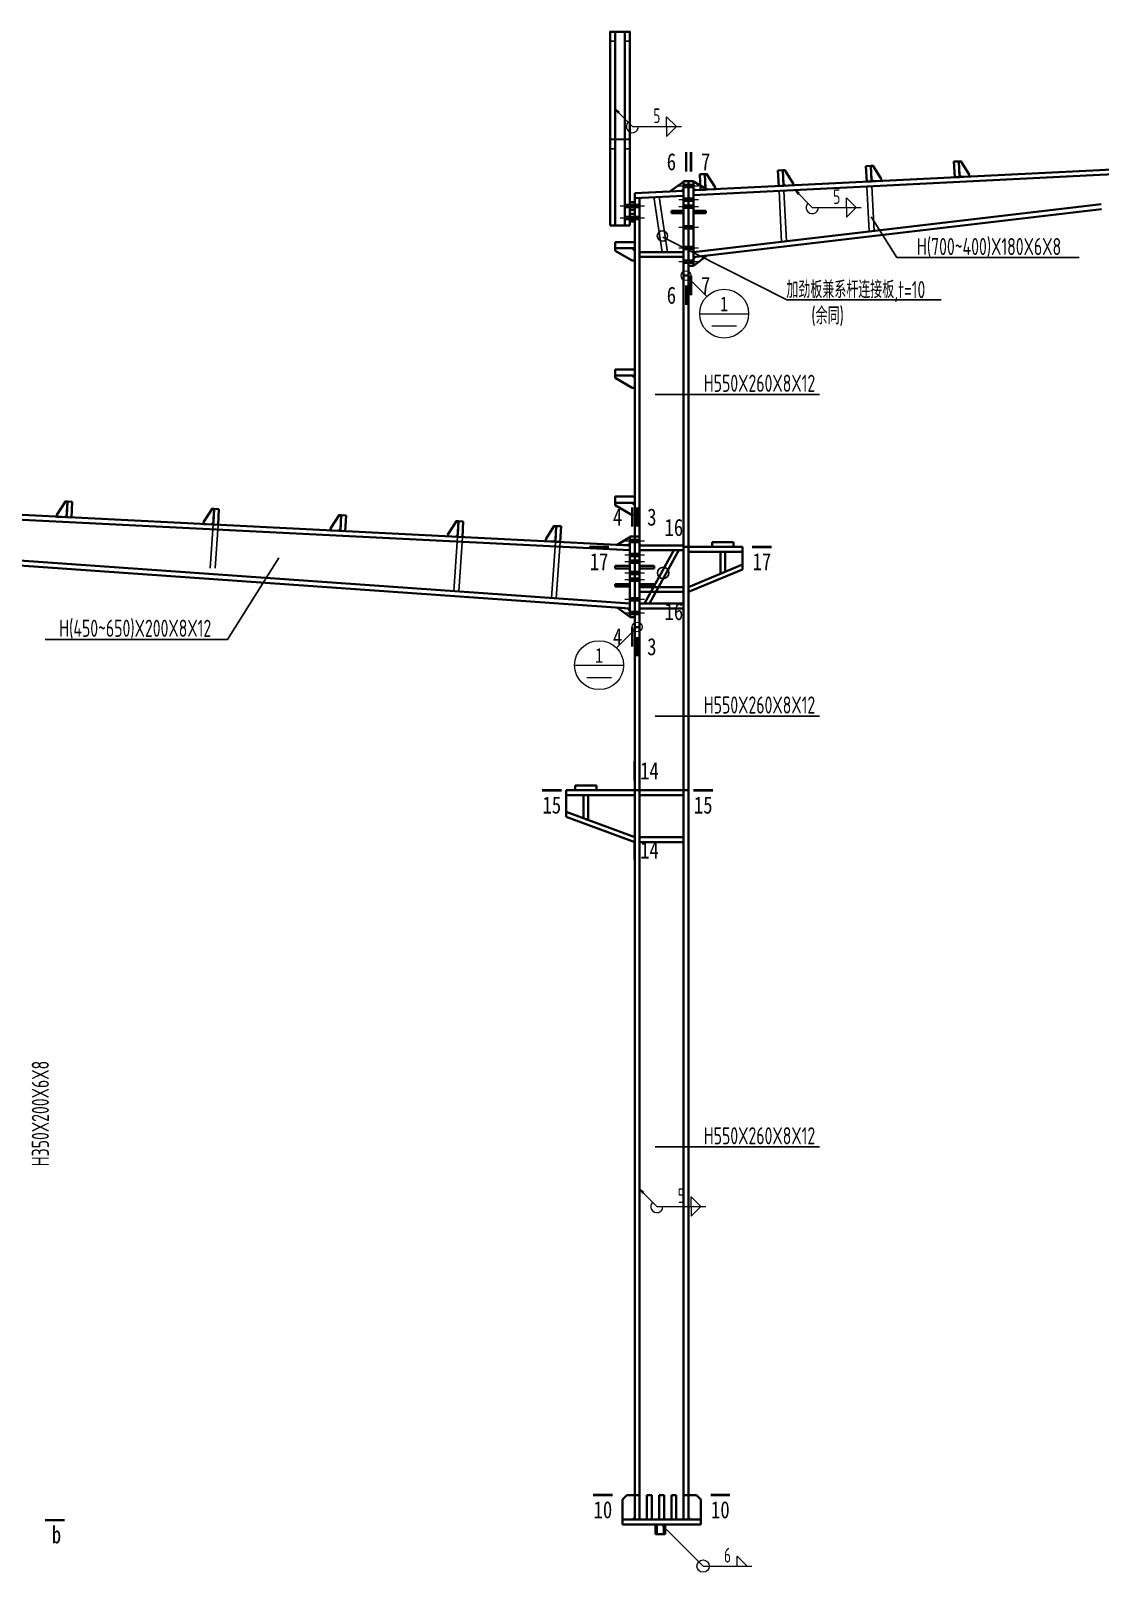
# Model space of a CAD drawing. Extents: x 2303022 to 2899168, y 17226141 to 18257813.
# Drawn here: x 2570717 to 2592571, y 17286920 to 17318415 of the extents above; entities that cross this region are included whole.
import ezdxf
from ezdxf.enums import TextEntityAlignment as Align

# ---------------------------------------------------------------- set-up
doc = ezdxf.new("R2010")
doc.units = 0
doc.header["$LTSCALE"] = 1000
doc.header["$MEASUREMENT"] = 0
for name, color, linetype, lineweight in [('10', 7, 'Continuous', 35), ('114', 2, 'Continuous', 18), ('116', 1, 'Continuous', 35), ('12', 2, 'Continuous', 35), ('14', 2, 'Continuous', 35), ('墙线__粗线', 7, 'Continuous', 18), ('焊缝标注', 9, 'Continuous', 18), ('索引符号标注', 9, 'Continuous', 18)]:
    doc.layers.add(name, color=color, linetype=linetype, lineweight=lineweight)
doc.layers.add('3T_WOOD', color=21, linetype='Continuous')
doc.layers.add('BALCONY', color=6, linetype='Continuous')
doc.styles.add('FromPkpm', font='Pkpmeng', dxfattribs={"width": 0.7, "bigfont": 'hztxt'})
doc.styles.add('PkpmHz', font='Pkpmeng', dxfattribs={"width": 0.7, "bigfont": 'hztxt'})
doc.styles.add('TSSD_Dimension', font='Tssdeng.shx', dxfattribs={"width": 0.7, "bigfont": 'hztxt.shx'})
doc.styles.add('图框字体', font='', dxfattribs={"width": 0.8})
doc.styles.add('宋体', font='', dxfattribs={"width": 0.8})
doc.styles.add('黑体', font='simhei.ttf', dxfattribs={"width": 0.8})
doc.styles.get('图框字体').set_extended_font_data('NSimSun')
doc.styles.get('宋体').set_extended_font_data('SimSun')

# ---------------------------------------------------------------- blocks, each defined once
blk = doc.blocks.new('w453w53')
at = {"layer": '12', "color": 4}
for p, q in [((473598, 1381074, -5700), (474078, 1381074, -5700)), ((473598, 1380924, -5700), (473598, 1381074, -5700)), ((473598, 1381074, -5700), (474078, 1381074, -5700)), ((474078, 1381074, -5700), (474078, 1380925, -5700)), ((473598, 1380924, -5700), (473598, 1380864, -5700)), ((473598, 1380864, -5700), (474019, 1380624, -5700)), ((474078, 1380865, -5700), (474018, 1380924, -5700)), ((474019, 1380624, -5700), (474078, 1380625, -5700)), ((474078, 1380625, -5700), (474078, 1380865, -5700))]:
    blk.add_line(p, q, dxfattribs=at)
at = {"layer": '12', "color": 4, "elevation": -5700}
blk.add_lwpolyline([(474078, 1380925), (473598, 1380925)], dxfattribs=at)

msp = doc.modelspace()

# ---------------------------------------------------------------- hatches: boundary and pattern name
at = {"layer": '焊缝标注'}
for points in [[(2582658.5, 17316812.9), (2582718.4, 17316731.4), (2582739.6, 17316752.6)], [(2586334.7, 17315159.6), (2586394.6, 17315078.1), (2586415.9, 17315099.3)], [(2583158.5, 17294747.1), (2583218.4, 17294665.7), (2583239.7, 17294686.8)], [(2583608.5, 17287895.9), (2583668.4, 17287814.4), (2583689.6, 17287835.6)]]:
    msp.add_hatch(color=256, dxfattribs=at).paths.add_polyline_path(points)

# ---------------------------------------------------------------- linework, layer by layer
at = {"color": 3, "lineweight": 35, "ltscale": 100}
for p, q in [((2582558.5, 17314439.3), (2582558.5, 17318395.9)), ((2582558.5, 17318395.9), (2582658.5, 17318395.9)), ((2582558.5, 17318395.9), (2582958.5, 17318395.9)), ((2582658.5, 17314439.3), (2582658.5, 17318395.9)), ((2582858.5, 17314439.3), (2582858.5, 17318395.9)), ((2582858.5, 17318395.9), (2582958.5, 17318395.9)), ((2582958.5, 17314439.3), (2582958.5, 17318395.9)), ((2592558.5, 17315570.9), (2611358.7, 17316510.9)), ((2592563.5, 17315471.1), (2611363.7, 17316411.1)), ((2584258.5, 17315155.9), (2592558.5, 17315570.9)), ((2584258.5, 17315055.8), (2592563.5, 17315471.1)), ((2583058.5, 17314995.8), (2583158.5, 17315000.8)), ((2583058.5, 17308080.4), (2583058.5, 17314995.8)), ((2583158.5, 17308080.4), (2583158.5, 17315000.8)), ((2584258.5, 17313893.9), (2592593.5, 17314872)), ((2584258.5, 17313793.3), (2592598.5, 17314771.9)), ((2582558.5, 17314439.3), (2582958.5, 17314439.3)), ((2584058.5, 17307868.4), (2584058.5, 17313413.3)), ((2584058.5, 17313413.3), (2584158.5, 17313413.3)), ((2584158.5, 17307868.4), (2584158.5, 17313413.3)), ((2564158.5, 17308840.9), (2582958.5, 17307900.9)), ((2564158.5, 17308740.8), (2582958.5, 17307800.8)), ((2564158.5, 17308037.1), (2582958.5, 17306711.6)), ((2564158.5, 17307936.8), (2582958.5, 17306611.3)), ((2584058.5, 17302895.9), (2584058.5, 17307868.4)), ((2584058.5, 17307868.4), (2584158.5, 17307868.4)), ((2584158.5, 17302895.9), (2584158.5, 17307868.4)), ((2583058.5, 17302895.9), (2583058.5, 17306231.3)), ((2583058.5, 17306231.3), (2583158.5, 17306231.3)), ((2583158.5, 17302895.9), (2583158.5, 17306231.3)), ((2583058.5, 17287995.9), (2583058.5, 17302895.9)), ((2583058.5, 17302895.9), (2583158.5, 17302895.9)), ((2583158.5, 17287995.9), (2583158.5, 17302895.9)), ((2583158.5, 17302895.9), (2584058.5, 17302895.9)), ((2584058.5, 17287995.9), (2584058.5, 17302895.9)), ((2584058.5, 17302895.9), (2584158.5, 17302895.9)), ((2584158.5, 17287995.9), (2584158.5, 17302895.9))]:
    msp.add_line(p, q, dxfattribs=at)
at = {"const_width": 37.7}
for points in [[(2582858.5, 17318202.1), (2582958.5, 17318202.1), (2582958.5, 17318395.9), (2582558.5, 17318395.9), (2582558.5, 17318202.1), (2582655.8, 17318202.1)], [(2582858.5, 17316002.1), (2582958.5, 17316002.1), (2582958.5, 17316195.9), (2582558.5, 17316195.9), (2582558.5, 17316002.1), (2582655.8, 17316002.1)]]:
    msp.add_lwpolyline(points, dxfattribs=at)
at = {"layer": '10', "lineweight": 35, "ltscale": 100, "const_width": 50}
for points in [[(2584108.5, 17315940.3), (2584108.5, 17315540.3)], [(2584208.5, 17315940.3), (2584208.5, 17315540.3)], [(2584208.5, 17313013.3), (2584208.5, 17313413.3)], [(2584108.5, 17312813.3), (2584108.5, 17313213.3)], [(2583008.5, 17308680.4), (2583008.5, 17308280.4)], [(2583108.5, 17308680.4), (2583108.5, 17308280.4)], [(2584158.5, 17308468.4), (2584158.5, 17308068.4)], [(2582130.3, 17307868.4), (2582530.3, 17307868.4)], [(2585858.5, 17307868.4), (2585458.5, 17307868.4)], [(2584158.5, 17306348.4), (2584158.5, 17306748.4)], [(2583008.5, 17305831.3), (2583008.5, 17306231.3)], [(2583108.5, 17305631.3), (2583108.5, 17306031.3)], [(2583058.5, 17303495.9), (2583058.5, 17303095.9)], [(2581163.9, 17302895.9), (2581563.9, 17302895.9)], [(2584658.5, 17302895.9), (2584258.5, 17302895.9)], [(2583058.5, 17301475.9), (2583058.5, 17301875.9)], [(2582208.5, 17288495.9), (2582608.5, 17288495.9)], [(2585008.5, 17288495.9), (2584608.5, 17288495.9)]]:
    msp.add_lwpolyline(points, dxfattribs=at)
at = {"layer": '10', "const_width": 45, "elevation": 200}
msp.add_lwpolyline([(2571409.9, 17287984.7), (2571009.9, 17287984.7)], dxfattribs=at)
at = {"layer": '114', "lineweight": 18, "ltscale": 100}
for p, q in [((2583958.5, 17315245.9), (2584358.5, 17315245.9)), ((2583958.5, 17314965.8), (2584358.5, 17314965.8)), ((2582758.5, 17314835.8), (2583258.5, 17314835.8)), ((2582758.5, 17314595.8), (2583258.5, 17314595.8)), ((2583958.5, 17314825.8), (2584358.5, 17314825.8)), ((2583958.5, 17314405.8), (2584358.5, 17314405.8)), ((2583958.5, 17313983.9), (2584358.5, 17313983.9)), ((2583958.5, 17313703.3), (2584358.5, 17313703.3)), ((2582858.5, 17307990.9), (2583258.5, 17307990.9)), ((2582858.5, 17307710.8), (2583258.5, 17307710.8)), ((2582858.5, 17307570.8), (2583258.5, 17307570.8)), ((2582858.5, 17307340.8), (2583258.5, 17307340.8)), ((2582858.5, 17307200.8), (2583258.5, 17307200.8)), ((2582858.5, 17306801.6), (2583258.5, 17306801.6)), ((2582858.5, 17306521.3), (2583258.5, 17306521.3))]:
    msp.add_line(p, q, dxfattribs=at)
at = {"layer": '114', "color": 1, "lineweight": 70, "ltscale": 100}
for p, q in [((2584058.5, 17315245.9), (2584258.5, 17315245.9)), ((2584058.5, 17314965.8), (2584258.5, 17314965.8)), ((2582858.5, 17314835.8), (2583158.5, 17314835.8)), ((2582858.5, 17314595.8), (2583158.5, 17314595.8)), ((2584058.5, 17314825.8), (2584258.5, 17314825.8)), ((2584058.5, 17314405.8), (2584258.5, 17314405.8)), ((2584058.5, 17313983.9), (2584258.5, 17313983.9)), ((2584058.5, 17313703.3), (2584258.5, 17313703.3)), ((2582958.5, 17307990.9), (2583158.5, 17307990.9)), ((2582958.5, 17307710.8), (2583158.5, 17307710.8)), ((2582958.5, 17307570.8), (2583158.5, 17307570.8)), ((2582958.5, 17307340.8), (2583158.5, 17307340.8)), ((2582958.5, 17307200.8), (2583158.5, 17307200.8)), ((2582958.5, 17306801.6), (2583158.5, 17306801.6)), ((2582958.5, 17306521.3), (2583158.5, 17306521.3))]:
    msp.add_line(p, q, dxfattribs=at)
at = {"layer": '116', "lineweight": 35, "ltscale": 100}
for p, q in [((2583483.5, 17287895.9), (2583483.5, 17287695.9)), ((2583513.5, 17287895.9), (2583513.5, 17287695.9)), ((2583653.5, 17287895.9), (2583653.5, 17287695.9)), ((2583683.5, 17287895.9), (2583683.5, 17287695.9)), ((2583483.5, 17287695.9), (2583683.5, 17287695.9))]:
    msp.add_line(p, q, dxfattribs=at)
at = {"layer": '12', "lineweight": 35, "ltscale": 100}
for p, q in [((2586086.2, 17315567.7), (2585986.3, 17315562.7)), ((2585986.3, 17315562.7), (2586002.3, 17315243.1)), ((2586102.2, 17315248.1), (2586086.2, 17315567.7)), ((2587883.9, 17315657.6), (2587784.1, 17315652.6)), ((2587784.1, 17315652.6), (2587800.1, 17315333)), ((2587899.9, 17315338), (2587883.9, 17315657.6)), ((2589681.7, 17315747.5), (2589581.8, 17315742.5)), ((2589581.8, 17315742.5), (2589597.8, 17315422.9)), ((2589697.7, 17315427.9), (2589681.7, 17315747.5)), ((2584488.2, 17315487.8), (2584388.3, 17315482.8)), ((2584388.3, 17315482.8), (2584404.3, 17315163.2)), ((2584504.2, 17315168.2), (2584488.2, 17315487.8)), ((2586002.3, 17315243.1), (2586102.2, 17315248.1)), ((2587800.1, 17315333), (2587899.9, 17315338)), ((2589597.8, 17315422.9), (2589697.7, 17315427.9)), ((2584404.3, 17315163.2), (2584504.2, 17315168.2)), ((2571449.3, 17308476.4), (2571465.2, 17308796)), ((2571465.2, 17308796), (2571565.1, 17308791)), ((2571565.1, 17308791), (2571549.1, 17308471.4)), ((2574445.5, 17308326.6), (2574461.5, 17308646.2)), ((2574461.5, 17308646.2), (2574561.4, 17308641.2)), ((2574561.4, 17308641.2), (2574545.4, 17308321.6)), ((2571549.1, 17308471.4), (2571449.3, 17308476.4)), ((2574545.4, 17308321.6), (2574445.5, 17308326.6)), ((2577042.3, 17308197), (2577058.3, 17308516.6)), ((2577058.3, 17308516.6), (2577158.1, 17308511.6)), ((2577158.1, 17308511.6), (2577142.2, 17308192)), ((2579439.3, 17308076.5), (2579455.2, 17308396.1)), ((2579455.2, 17308396.1), (2579555.1, 17308391.1)), ((2579555.1, 17308391.1), (2579539.1, 17308071.5)), ((2581436.8, 17307976.6), (2581452.7, 17308296.2)), ((2581452.7, 17308296.2), (2581552.6, 17308291.2)), ((2581552.6, 17308291.2), (2581536.6, 17307971.6)), ((2577142.2, 17308192), (2577042.3, 17308197)), ((2579539.1, 17308071.5), (2579439.3, 17308076.5)), ((2581536.6, 17307971.6), (2581436.8, 17307976.6))]:
    msp.add_line(p, q, dxfattribs=at)
for points in [[(2584701.9, 17315218.1), (2584703.9, 17315178.1), (2584544.1, 17315170.2), (2584502.2, 17315208.1), (2584488.2, 17315487.8), (2584528.1, 17315489.8)], [(2586299.9, 17315298), (2586301.9, 17315258), (2586142.1, 17315250.1), (2586100.2, 17315288), (2586086.2, 17315567.7), (2586126.1, 17315569.7)], [(2588097.7, 17315388), (2588099.7, 17315348), (2587939.9, 17315340), (2587897.9, 17315378), (2587883.9, 17315657.6), (2587923.9, 17315659.6)], [(2589895.4, 17315477.8), (2589897.4, 17315437.9), (2589737.6, 17315429.9), (2589695.7, 17315467.8), (2589681.7, 17315747.5), (2589721.6, 17315749.5)], [(2571251.5, 17308526.3), (2571249.5, 17308486.4), (2571409.3, 17308478.4), (2571451.3, 17308516.3), (2571465.2, 17308796), (2571425.3, 17308798)], [(2574247.8, 17308376.5), (2574245.8, 17308336.6), (2574405.6, 17308328.6), (2574447.5, 17308366.5), (2574461.5, 17308646.2), (2574421.5, 17308648.2)], [(2576844.5, 17308246.9), (2576842.5, 17308206.9), (2577002.3, 17308199), (2577044.3, 17308236.9), (2577058.3, 17308516.6), (2577018.3, 17308518.6)], [(2579241.5, 17308126.4), (2579239.5, 17308086.4), (2579399.3, 17308078.5), (2579441.3, 17308116.4), (2579455.2, 17308396.1), (2579415.3, 17308398.1)], [(2581239, 17308026.5), (2581237, 17307986.6), (2581396.8, 17307978.6), (2581438.8, 17308016.5), (2581452.7, 17308296.2), (2581412.8, 17308298.2)]]:
    msp.add_lwpolyline(points, close=True, dxfattribs=at)
at = {"layer": '14', "lineweight": 35, "ltscale": 100}
for p, q in [((2583778.8, 17315132), (2584058.5, 17315325.9)), ((2584058.5, 17315185.9), (2584018.5, 17315143.9)), ((2584058.5, 17313413.3), (2584058.5, 17315340.3)), ((2584058.5, 17315340.3), (2584158.5, 17315340.3)), ((2584058.5, 17315325.9), (2584058.5, 17315185.9)), ((2584158.5, 17315340.3), (2584158.5, 17313413.3)), ((2584158.5, 17313613.3), (2584158.5, 17315340.3)), ((2584158.5, 17315340.3), (2584258.5, 17315340.3)), ((2584258.5, 17315340.3), (2584258.5, 17313613.3)), ((2584258.5, 17315195.9), (2584258.5, 17315335.9)), ((2584258.5, 17315335.9), (2584538.1, 17315169.9)), ((2584298.4, 17315157.9), (2584258.5, 17315195.9)), ((2582958.5, 17314755.8), (2582958.5, 17314915.8)), ((2582958.5, 17314915.8), (2583058.5, 17314915.8)), ((2583058.5, 17315095.9), (2584058.5, 17315145.9)), ((2583058.5, 17314995.8), (2583058.5, 17315095.9)), ((2584058.5, 17315045.8), (2583058.5, 17314995.8)), ((2583058.5, 17314915.8), (2583058.5, 17314755.8)), ((2584018.5, 17315143.9), (2583778.8, 17315132)), ((2584058.5, 17315145.9), (2584058.5, 17315045.8)), ((2584538.1, 17315169.9), (2584298.4, 17315157.9)), ((2583058.5, 17314755.8), (2582958.5, 17314755.8)), ((2582958.5, 17314515.8), (2582958.5, 17314675.8)), ((2582958.5, 17314675.8), (2583058.5, 17314675.8)), ((2583058.5, 17314675.8), (2583058.5, 17314515.8)), ((2584058.5, 17314735.8), (2583808.5, 17314735.8)), ((2583808.5, 17314735.8), (2583808.5, 17314685.8)), ((2583808.5, 17314685.8), (2584058.5, 17314685.8)), ((2584058.5, 17314685.8), (2584058.5, 17314735.8)), ((2584258.5, 17314735.8), (2584508.5, 17314735.8)), ((2584258.5, 17314685.8), (2584258.5, 17314735.8)), ((2584508.5, 17314685.8), (2584258.5, 17314685.8)), ((2584508.5, 17314735.8), (2584508.5, 17314685.8)), ((2583058.5, 17314515.8), (2582958.5, 17314515.8)), ((2583158.5, 17313893.6), (2584058.5, 17313893.6)), ((2583158.5, 17313793.6), (2583158.5, 17313893.6)), ((2584058.5, 17313793.6), (2583158.5, 17313793.6)), ((2584058.5, 17313893.6), (2584058.5, 17313793.6)), ((2584258.5, 17313613.3), (2584158.5, 17313613.3)), ((2584536.6, 17313825.9), (2584258.5, 17313613.3)), ((2584258.5, 17313753.3), (2584298.2, 17313797.9)), ((2584258.5, 17313613.3), (2584258.5, 17313753.3)), ((2584298.2, 17313797.9), (2584536.6, 17313825.9)), ((2584158.5, 17313413.3), (2584058.5, 17313413.3)), ((2582698.8, 17307913.9), (2582958.5, 17308070.9)), ((2582958.5, 17307940.9), (2582918.5, 17307902.9)), ((2582958.5, 17306431.3), (2582958.5, 17308080.4)), ((2582958.5, 17308080.4), (2583058.5, 17308080.4)), ((2582958.5, 17308070.9), (2582958.5, 17307940.9)), ((2583058.5, 17306231.3), (2583058.5, 17308080.4)), ((2583058.5, 17308080.4), (2583158.5, 17308080.4)), ((2583058.5, 17308080.4), (2583058.5, 17306431.3)), ((2583158.5, 17308080.4), (2583158.5, 17306231.3)), ((2584638.5, 17307968.4), (2585078.5, 17307968.4)), ((2584638.5, 17307868.4), (2584638.5, 17307968.4)), ((2585078.5, 17307968.4), (2585078.5, 17307868.4)), ((2582918.5, 17307902.9), (2582698.8, 17307913.9)), ((2583158.5, 17307900.9), (2584058.5, 17307900.9)), ((2583158.5, 17307800.8), (2583158.5, 17307900.9)), ((2584058.5, 17307800.8), (2583158.5, 17307800.8)), ((2583258.5, 17306711.4), (2583858.5, 17307800.8)), ((2583958.5, 17307800.8), (2583358.5, 17306711.4)), ((2583858.5, 17307800.8), (2583958.5, 17307800.8)), ((2584058.5, 17307900.9), (2584058.5, 17307800.8)), ((2584158.5, 17307868.4), (2585258.5, 17307868.4)), ((2584158.5, 17307768.4), (2584158.5, 17307868.4)), ((2585258.5, 17307768.4), (2584158.5, 17307768.4)), ((2584158.5, 17307768.4), (2584158.5, 17307048.4)), ((2585258.5, 17307768.4), (2584158.5, 17307768.4)), ((2585078.5, 17307868.4), (2584638.5, 17307868.4)), ((2584808.5, 17307320.3), (2584808.5, 17307768.4)), ((2584808.5, 17307768.4), (2584908.5, 17307768.4)), ((2584908.5, 17307768.4), (2584908.5, 17307362.1)), ((2585258.5, 17307868.4), (2585258.5, 17307768.4)), ((2585258.5, 17307508.4), (2585258.5, 17307768.4)), ((2582958.5, 17307480.8), (2582658.5, 17307480.8)), ((2582658.5, 17307480.8), (2582658.5, 17307430.8)), ((2582658.5, 17307430.8), (2582958.5, 17307430.8)), ((2582958.5, 17307430.8), (2582958.5, 17307480.8)), ((2583158.5, 17307480.8), (2583458.5, 17307480.8)), ((2583158.5, 17307430.8), (2583158.5, 17307480.8)), ((2583458.5, 17307430.8), (2583158.5, 17307430.8)), ((2583458.5, 17307480.8), (2583458.5, 17307430.8)), ((2584158.5, 17307048.4), (2585258.5, 17307508.4)), ((2584158.5, 17307048.4), (2585258.5, 17307508.4)), ((2585258.5, 17307408.4), (2584158.5, 17306948.4)), ((2584908.5, 17307362.1), (2584808.5, 17307320.3)), ((2585258.5, 17307508.4), (2585258.5, 17307408.4)), ((2582958.5, 17307110.8), (2582658.5, 17307110.8)), ((2582658.5, 17307110.8), (2582658.5, 17307060.8)), ((2582658.5, 17307060.8), (2582958.5, 17307060.8)), ((2582958.5, 17307060.8), (2582958.5, 17307110.8)), ((2583158.5, 17307110.8), (2583458.5, 17307110.8)), ((2583158.5, 17307060.8), (2583158.5, 17307110.8)), ((2583458.5, 17307060.8), (2583158.5, 17307060.8)), ((2583158.5, 17307048.4), (2584058.5, 17307048.4)), ((2583158.5, 17306948.4), (2583158.5, 17307048.4)), ((2583458.5, 17307110.8), (2583458.5, 17307060.8)), ((2584058.5, 17307048.4), (2584058.5, 17306948.4)), ((2584158.5, 17306948.4), (2584158.5, 17307048.4)), ((2584058.5, 17306948.4), (2583158.5, 17306948.4)), ((2583158.5, 17306711.4), (2584058.5, 17306711.4)), ((2583158.5, 17306611.4), (2583158.5, 17306711.4)), ((2583358.5, 17306711.4), (2583258.5, 17306711.4)), ((2584058.5, 17306711.4), (2584058.5, 17306611.4)), ((2582958.5, 17306441.3), (2582699.1, 17306629.6)), ((2582699.1, 17306629.6), (2582918.6, 17306614.1)), ((2582918.6, 17306614.1), (2582958.5, 17306571.3)), ((2582958.5, 17306571.3), (2582958.5, 17306441.3)), ((2583058.5, 17306431.3), (2582958.5, 17306431.3)), ((2584058.5, 17306611.4), (2583158.5, 17306611.4)), ((2583158.5, 17306231.3), (2583058.5, 17306231.3)), ((2581658.5, 17302895.9), (2583058.5, 17302895.9)), ((2581658.5, 17302795.9), (2581658.5, 17302895.9)), ((2582278.5, 17302995.9), (2581838.5, 17302995.9)), ((2581838.5, 17302995.9), (2581838.5, 17302895.9)), ((2581838.5, 17302895.9), (2582278.5, 17302895.9)), ((2582278.5, 17302895.9), (2582278.5, 17302995.9)), ((2583058.5, 17302895.9), (2583058.5, 17302795.9)), ((2583158.5, 17302895.9), (2584058.5, 17302895.9)), ((2583158.5, 17302795.9), (2583158.5, 17302895.9)), ((2584058.5, 17302895.9), (2584058.5, 17302795.9)), ((2583058.5, 17302795.9), (2581658.5, 17302795.9)), ((2581658.5, 17302795.9), (2581658.5, 17302455.9)), ((2583058.5, 17302795.9), (2581658.5, 17302795.9)), ((2582008.5, 17302325.9), (2582008.5, 17302795.9)), ((2582008.5, 17302795.9), (2582108.5, 17302795.9)), ((2582108.5, 17302795.9), (2582108.5, 17302288.8)), ((2583058.5, 17301935.9), (2583058.5, 17302795.9)), ((2584058.5, 17302795.9), (2583158.5, 17302795.9)), ((2581658.5, 17302455.9), (2583058.5, 17301935.9)), ((2581658.5, 17302455.9), (2583058.5, 17301935.9)), ((2581658.5, 17302355.9), (2581658.5, 17302455.9)), ((2583058.5, 17301835.9), (2581658.5, 17302355.9)), ((2582108.5, 17302288.8), (2582008.5, 17302325.9)), ((2584058.5, 17302175.9), (2584058.5, 17302075.9)), ((2583058.5, 17301935.9), (2583058.5, 17301835.9)), ((2583158.5, 17301935.9), (2584058.5, 17301935.9)), ((2583158.5, 17301835.9), (2583158.5, 17301935.9)), ((2584058.5, 17301835.9), (2583158.5, 17301835.9)), ((2582808.5, 17288405.9), (2582898.5, 17288495.9)), ((2582808.5, 17287995.9), (2582808.5, 17288405.9)), ((2582898.5, 17288495.9), (2583058.5, 17288495.9)), ((2583058.5, 17288495.9), (2583058.5, 17288035.9)), ((2583058.5, 17287995.9), (2583058.5, 17288495.9)), ((2583058.5, 17288495.9), (2583158.5, 17288495.9)), ((2583158.5, 17288495.9), (2583158.5, 17287995.9)), ((2583308.5, 17287995.9), (2583308.5, 17288495.9)), ((2583308.5, 17288495.9), (2583408.5, 17288495.9)), ((2583408.5, 17288495.9), (2583408.5, 17287995.9)), ((2583558.5, 17287995.9), (2583558.5, 17288495.9)), ((2583558.5, 17288495.9), (2583658.5, 17288495.9)), ((2583658.5, 17288495.9), (2583658.5, 17287995.9)), ((2583808.5, 17287995.9), (2583808.5, 17288495.9)), ((2583808.5, 17288495.9), (2583908.5, 17288495.9)), ((2583908.5, 17288495.9), (2583908.5, 17287995.9)), ((2584058.5, 17287995.9), (2584058.5, 17288495.9)), ((2584058.5, 17288495.9), (2584158.5, 17288495.9)), ((2584158.5, 17288495.9), (2584158.5, 17288035.9)), ((2584318.5, 17288495.9), (2584158.5, 17288495.9)), ((2584158.5, 17288495.9), (2584158.5, 17287995.9)), ((2584408.5, 17288405.9), (2584318.5, 17288495.9)), ((2584408.5, 17287995.9), (2584408.5, 17288405.9)), ((2582808.5, 17287895.9), (2582808.5, 17287995.9)), ((2582808.5, 17287995.9), (2584408.5, 17287995.9)), ((2583018.5, 17287995.9), (2582808.5, 17287995.9)), ((2584408.5, 17287895.9), (2582808.5, 17287895.9)), ((2583058.5, 17288035.9), (2583018.5, 17287995.9)), ((2583158.5, 17287995.9), (2583058.5, 17287995.9)), ((2583408.5, 17287995.9), (2583308.5, 17287995.9)), ((2583658.5, 17287995.9), (2583558.5, 17287995.9)), ((2583908.5, 17287995.9), (2583808.5, 17287995.9)), ((2584158.5, 17287995.9), (2584058.5, 17287995.9)), ((2584158.5, 17288035.9), (2584198.5, 17287995.9)), ((2584198.5, 17287995.9), (2584408.5, 17287995.9)), ((2584408.5, 17287995.9), (2584408.5, 17287895.9))]:
    msp.add_line(p, q, dxfattribs=at)
at = {"layer": '3T_WOOD'}
for points in [[(2587805.1, 17315233.1), (2587850.8, 17314318.4)], [(2587904.9, 17315238.1), (2587950.7, 17314323.3)], [(2583449.2, 17315021), (2583618.2, 17313893.6)], [(2583558.5, 17315021), (2583727.5, 17313893.6)], [(2586007.3, 17315142.8), (2586059.2, 17314105.3)], [(2586107.2, 17315147.8), (2586158.8, 17314116.9)], [(2574445.5, 17308326.6), (2574382.8, 17307437)], [(2574545.4, 17308321.6), (2574482.7, 17307432)], [(2579439.3, 17308076.5), (2579360.9, 17306965.2)], [(2579539.1, 17308071.5), (2579460.6, 17306958.2)], [(2581436.8, 17307976.6), (2581355.6, 17306824.6)], [(2581536.6, 17307971.6), (2581455.3, 17306817.5)]]:
    msp.add_lwpolyline(points, dxfattribs=at)
for centre, radius in [((2583625.3, 17314222.7), 105.5), ((2583640.1, 17307337.9), 116.3)]:
    msp.add_circle(centre, radius, dxfattribs=at)
at = {"layer": 'BALCONY'}
for p, q in [((2588414.3, 17313779.9, -3.6), (2587888.9, 17314614, -1.8)), ((2586166.8, 17312916.5), (2583630.7, 17314201.4)), ((2588414.3, 17313779.9, -3.6), (2592141.4, 17313779.9, -3.6)), ((2586166.8, 17312916.5), (2589323.4, 17312916.5)), ((2583479.6, 17310985.5), (2586832.7, 17310985.5)), ((2574735.7, 17305980, -3.6), (2575786.4, 17307648)), ((2574735.7, 17305980, -3.6), (2571008.6, 17305980, -3.6)), ((2583479.6, 17304411.9), (2586832.7, 17304411.9)), ((2583479.6, 17295609.7), (2586832.7, 17295609.7))]:
    msp.add_line(p, q, dxfattribs=at)
at = {"layer": '墙线__粗线', "lineweight": 18, "ltscale": 100}
for centre in [(2584108.5, 17313413.3), (2583108.5, 17306231.3)]:
    msp.add_circle(centre, 100, dxfattribs=at)
at = {"layer": '焊缝标注', "lineweight": 18, "ltscale": 100}
for p, q in [((2582658.5, 17316812.9), (2583011.1, 17316458.4)), ((2583011.1, 17316458.4), (2584011.1, 17316458.4)), ((2583711.1, 17316658.4), (2583911.1, 17316458.4)), ((2583711.1, 17316458.4), (2583711.1, 17316658.4)), ((2583711.1, 17316258.4), (2583911.1, 17316458.4)), ((2583711.1, 17316458.4), (2583711.1, 17316258.4)), ((2586334.7, 17315159.6), (2586687.3, 17314805.1)), ((2587387.3, 17315005.1), (2587587.3, 17314805.1)), ((2587387.3, 17314805.1), (2587387.3, 17315005.1)), ((2586687.3, 17314805.1), (2587687.3, 17314805.1)), ((2587387.3, 17314605.1), (2587587.3, 17314805.1)), ((2587387.3, 17314805.1), (2587387.3, 17314605.1)), ((2583158.5, 17294747.1), (2583511.1, 17294392.6)), ((2583511.1, 17294392.6), (2584511.1, 17294392.6)), ((2584211.1, 17294592.6), (2584411.1, 17294392.6)), ((2584211.1, 17294392.6), (2584211.1, 17294592.6)), ((2584211.1, 17294192.6), (2584411.1, 17294392.6)), ((2584211.1, 17294392.6), (2584211.1, 17294192.6)), ((2583608.5, 17287895.9), (2584454.7, 17287045)), ((2585154.7, 17287245), (2585354.7, 17287045)), ((2585154.7, 17287045), (2585154.7, 17287245)), ((2584454.7, 17287045), (2585454.7, 17287045))]:
    msp.add_line(p, q, dxfattribs=at)
at = {"layer": '焊缝标注', "linetype": 'Continuous'}
for points in [[(2582658.5, 17316812.9), (2582718.4, 17316731.4), (2582739.6, 17316752.6)], [(2586334.7, 17315159.6), (2586394.6, 17315078.1), (2586415.9, 17315099.3)], [(2583158.5, 17294747.1), (2583218.4, 17294665.7), (2583239.7, 17294686.8)], [(2583608.5, 17287895.9), (2583668.4, 17287814.4), (2583689.6, 17287835.6)]]:
    msp.add_lwpolyline(points, close=True, dxfattribs=at)
at = {"layer": '焊缝标注', "lineweight": 18, "ltscale": 100}
msp.add_circle((2584454.7, 17287045), 125, dxfattribs=at)
for centre, start in [((2583011.1, 17316458.4), 134.8405), ((2586687.3, 17314805.1), 134.8405), ((2583511.1, 17294392.6), 134.84058)]:
    msp.add_arc(centre, 125, start, 0, dxfattribs=at)
at = {"layer": '索引符号标注', "lineweight": 18, "ltscale": 100}
for p, q in [((2584179.2, 17313342.5), (2584532.8, 17312989)), ((2584386.3, 17312635.4), (2585386.3, 17312635.4)), ((2584636.3, 17312385.4), (2585136.3, 17312385.4)), ((2583037.8, 17306160.6), (2582684.2, 17305807)), ((2581830.7, 17305453.5), (2582830.7, 17305453.5)), ((2582080.7, 17305203.5), (2582580.7, 17305203.5))]:
    msp.add_line(p, q, dxfattribs=at)
for centre in [(2584886.3, 17312635.4), (2582330.7, 17305453.5)]:
    msp.add_circle(centre, 500, dxfattribs=at)

# ---------------------------------------------------------------- block references
at = {"extrusion": (0, 0, -1), "xscale": -0.8331249952316284, "yscale": 0.8331249952316284, "zscale": -0.8331250001039336}
for p in [(-2188092.1, 16163488.6, -4748.8), (-2188092.1, 16160888.6, -4748.8), (-2188092.1, 16158289, -4748.8)]:
    msp.add_blockref('w453w53', p, dxfattribs=at)

# ---------------------------------------------------------------- texts
at = {"layer": '10', "lineweight": 25, "style": '宋体', "width": 0.8}
for s, p in [('6', (2583808.5, 17315740.3)), ('7', (2584508.5, 17315740.3)), ('7', (2584508.5, 17313213.3)), ('6', (2583808.5, 17313013.3)), ('4', (2582708.5, 17308480.4)), ('3', (2583408.5, 17308480.4)), ('16', (2583858.5, 17308268.4)), ('17', (2582330.3, 17307568.4)), ('17', (2585658.5, 17307568.4)), ('16', (2583858.5, 17306548.4)), ('4', (2582708.5, 17306031.3)), ('3', (2583408.5, 17305831.3)), ('14', (2583358.5, 17303295.9)), ('14', (2583358.5, 17301675.9)), ('10', (2582408.5, 17288195.9)), ('10', (2584808.5, 17288195.9))]:
    msp.add_text(s, height=350, dxfattribs=at).set_placement(p, align=Align.MIDDLE_CENTER)
for p in [(2581363.9, 17302595.9), (2584458.5, 17302595.9)]:
    msp.add_text('15', height=350, rotation=-0.00006, dxfattribs=at).set_placement(p, align=Align.MIDDLE_CENTER)
at = {"layer": '10', "style": '图框字体', "width": 0.8}
msp.add_text('b', height=350, dxfattribs=at).set_placement((2571146.5, 17287509.7))
at = {"layer": 'BALCONY', "style": 'TSSD_Dimension', "width": 0.7}
for s, p in [('H(700~400)X180X6X8', (2590299.9, 17314008, -3.6)), ('H550X260X8X12', (2585608.3, 17311213.6)), ('H(450~650)X200X8X12', (2572850.1, 17306208, -3.6)), ('H550X260X8X12', (2585608.3, 17304639.9)), ('H550X260X8X12', (2585608.3, 17295837.8))]:
    msp.add_text(s, height=350, dxfattribs=at).set_placement(p, align=Align.MIDDLE)
for s, p in [('加劲板兼系杆连接板,t=10', (2586157.5, 17312952.1)), ('(余同)', (2586667.9, 17312418.6))]:
    msp.add_text(s, height=350, dxfattribs=at).set_placement(p)
msp.add_text('H350X200X6X8', height=350, rotation=90, dxfattribs=at).set_placement((2570910.8, 17296291.3, 1287), align=Align.MIDDLE)
at = {"layer": '焊缝标注', "lineweight": 25, "width": 0.7}
for s, style, p in [('5', 'FromPkpm', (2583511.1, 17316528.4)), ('5', 'FromPkpm', (2587187.3, 17314875.1)), ('5', 'FromPkpm', (2584011.1, 17294462.6)), ('6', 'PkpmHz', (2584954.7, 17287115))]:
    msp.add_text(s, height=300, dxfattribs=dict(at, style=style)).set_placement(p, align=Align.CENTER)
at = {"layer": '索引符号标注', "lineweight": 25, "style": '黑体', "width": 0.8}
for p in [(2584886.3, 17312685.4), (2582330.7, 17305503.5)]:
    msp.add_text('1', height=300, dxfattribs=at).set_placement(p, align=Align.CENTER)

doc.saveas('drawing.dxf')
